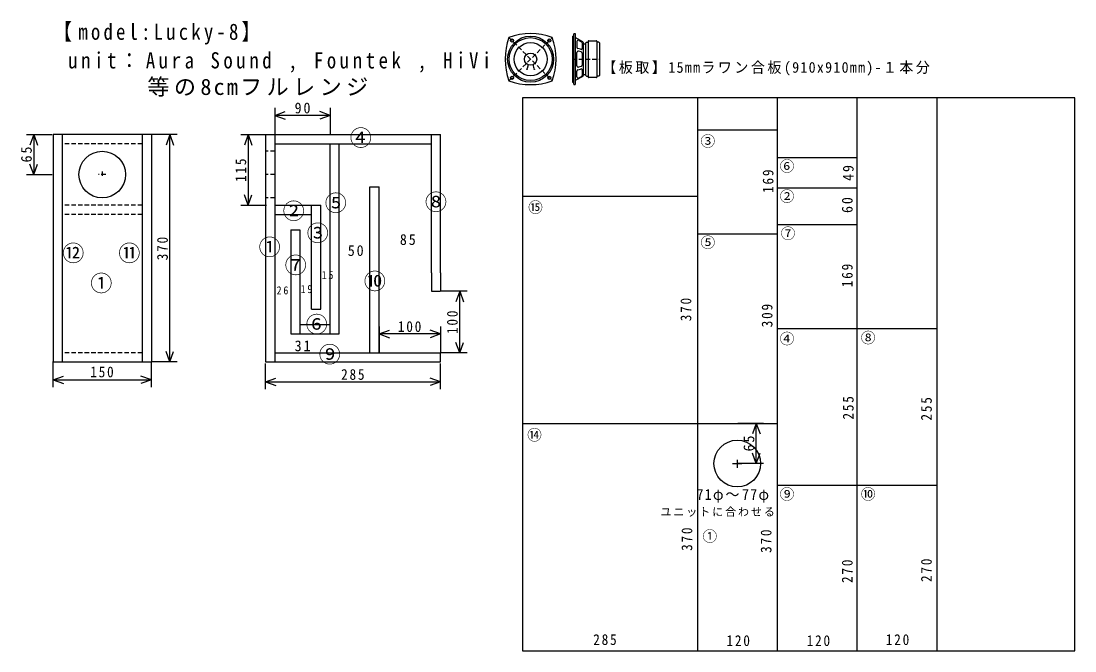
# Model space of a CAD drawing. Units: millimetres, scale not verified. Extents: x -981 to 736, y -447 to 578.
import ezdxf
from ezdxf.enums import TextEntityAlignment as Align

# ---------------------------------------------------------------- set-up
doc = ezdxf.new("R2010")
doc.units = ezdxf.units.MM
doc.header["$LTSCALE"] = 6
doc.linetypes.add('DASHED1', pattern=[1.8, 1.2, -0.6])
doc.layers.add('0-0', color=7, linetype='Continuous')
doc.styles.add('ＭＳ ゴシック', font='')
doc.styles.get('ＭＳ ゴシック').set_extended_font_data('MS Gothic')

msp = doc.modelspace()

# ---------------------------------------------------------------- linework, layer by layer
at = {"layer": '0-0', "linetype": 'DASHED1'}
for p, q in [((-186.349, 481.087), (-115.638, 551.797)), ((-186.349, 551.797), (-115.638, 481.087)), ((-78.531, 544.913), (-78.531, 496.718)), ((-83.031, 516.442), (-39.031, 516.442)), ((-783.808, 378.601), (-913.808, 378.601)), ((-567.668, 366.601), (-582.668, 366.601)), ((-843.07, 328.601), (-854.912, 328.601)), ((-848.808, 333.596), (-848.808, 323.907)), ((-567.668, 328.601), (-582.668, 328.601)), ((-783.808, 278.601), (-913.808, 278.601)), ((-567.668, 290.601), (-582.668, 290.601)), ((-783.808, 263.601), (-913.808, 263.601)), ((-783.808, 38.601), (-913.808, 38.601))]:
    msp.add_line(p, q, dxfattribs=at)
at = {"layer": '0-0'}
for p, q in [((-83.031, 553.942), (-83.031, 478.942)), ((-83.031, 553.942), (-80.781, 553.942)), ((-80.781, 475.642), (-80.781, 557.242)), ((-80.081, 557.942), (-78.531, 557.942)), ((-78.531, 557.942), (-78.531, 474.942)), ((-66.06, 544.514), (-78.531, 551.442)), ((-75.531, 545.283), (-75.531, 535.468)), ((-69.6, 532.463), (-74.099, 533.796)), ((-72.586, 547.046), (-68.086, 544.632)), ((-67.031, 542.87), (-67.031, 534.38)), ((-65.031, 490.119), (-65.031, 542.765)), ((-65.031, 541.442), (-61.031, 541.442)), ((-61.031, 489.942), (-61.031, 542.942)), ((-60.031, 543.942), (-57.031, 543.942)), ((-57.031, 545.742), (-57.031, 487.142)), ((-56.331, 546.442), (-43.731, 546.442)), ((-43.031, 545.742), (-43.031, 487.142)), ((-40.031, 543.942), (-43.031, 543.942)), ((-39.031, 542.942), (-39.031, 489.942)), ((-75.531, 505.602), (-75.531, 527.282)), ((-68.597, 528.235), (-73.098, 529.235)), ((-67.031, 526.282), (-67.031, 506.602)), ((-74.099, 499.089), (-69.6, 500.422)), ((-68.597, 504.65), (-73.098, 503.65)), ((-67.031, 498.504), (-67.031, 490.015)), ((-66.06, 488.371), (-78.531, 481.442)), ((-75.531, 487.601), (-75.531, 497.171)), ((-72.586, 485.838), (-68.086, 488.252)), ((-65.031, 491.442), (-61.031, 491.442)), ((-60.031, 488.942), (-57.031, 488.942)), ((-43.731, 486.442), (-56.331, 486.442)), ((-40.031, 488.942), (-43.031, 488.942)), ((-83.031, 478.942), (-80.781, 478.942)), ((-80.081, 474.942), (-78.531, 474.942)), ((120.622, 453.264), (120.622, -446.736)), ((250.622, 453.264), (250.622, -446.736)), ((380.622, 453.264), (380.622, -446.736)), ((510.622, 453.264), (510.622, -446.736)), ((735.622, -446.736), (735.622, 453.264)), ((120.622, 401.264), (250.622, 401.264)), ((-928.808, 393.601), (-928.808, 23.601)), ((-768.808, 393.601), (-928.808, 393.601)), ((-913.808, 393.601), (-913.808, 23.601)), ((-783.808, 393.601), (-783.808, 23.601)), ((-768.808, 393.601), (-768.808, 23.601)), ((-582.668, 393.601), (-297.668, 393.601)), ((-582.668, 393.601), (-582.668, 23.601)), ((-567.668, 393.601), (-567.668, 23.601)), ((-567.668, 378.601), (-312.668, 378.601)), ((-477.668, 69.601), (-477.668, 378.601)), ((-462.668, 69.601), (-462.668, 378.601)), ((-312.668, 168.601), (-312.668, 393.601)), ((-297.668, 168.601), (-297.668, 393.601)), ((250.622, 356.264), (380.622, 356.264)), ((-412.668, 308.601), (-397.668, 308.601)), ((-412.668, 38.601), (-412.668, 308.601)), ((-397.668, 38.601), (-397.668, 308.601)), ((-164.378, 293.264), (120.622, 293.264)), ((250.622, 307.264), (380.622, 307.264)), ((-567.668, 278.601), (-507.668, 278.601)), ((-507.668, 109.601), (-507.668, 278.601)), ((-507.668, 278.601), (-492.668, 278.601)), ((-492.668, 109.601), (-492.668, 278.601)), ((-567.668, 263.601), (-507.668, 263.601)), ((250.622, 247.264), (380.622, 247.264)), ((-541.668, 238.601), (-541.668, 69.601)), ((120.622, 232.264), (250.622, 232.264)), ((-297.668, 168.601), (-297.668, 138.601)), ((-507.668, 109.601), (-492.668, 109.601)), ((-541.668, 69.601), (-462.668, 69.601)), ((-526.668, 84.601), (-477.668, 84.601)), ((250.622, 78.264), (510.622, 78.264)), ((-567.668, 38.601), (-297.668, 38.601)), ((-297.668, 23.601), (-297.668, 38.601)), ((-928.808, 23.601), (-768.808, 23.601)), ((-582.668, 23.601), (-297.668, 23.601)), ((-164.378, -76.736), (250.622, -76.736)), ((185.622, -135.79), (185.622, -148.523)), ((177.937, -141.736), (193.024, -141.736)), ((250.622, -176.736), (510.622, -176.736)), ((-164.378, -446.736), (735.622, -446.736))]:
    msp.add_line(p, q, dxfattribs=at)
at = {"layer": '0-0', "color": 4}
for p, q in [((-567.668, 436.974), (-567.668, 394.974)), ((-567.668, 424.974), (-550.754, 431.13)), ((-477.668, 424.974), (-494.583, 431.13)), ((-477.668, 436.974), (-477.668, 394.974)), ((-477.668, 424.974), (-567.668, 424.974)), ((-567.668, 424.974), (-550.754, 418.818)), ((-477.668, 424.974), (-494.583, 418.818)), ((-972.311, 393.601), (-930.311, 393.601)), ((-960.311, 393.601), (-966.467, 376.687)), ((-960.311, 393.601), (-960.311, 328.601)), ((-960.311, 393.601), (-954.155, 376.687)), ((-726.731, 393.601), (-768.731, 393.601)), ((-738.731, 393.601), (-744.887, 376.687)), ((-738.731, 23.601), (-738.731, 393.601)), ((-738.731, 393.601), (-732.574, 376.687)), ((-623.036, 393.601), (-581.036, 393.601)), ((-611.036, 393.601), (-617.193, 376.687)), ((-611.036, 393.601), (-611.036, 278.601)), ((-611.036, 393.601), (-604.88, 376.687)), ((-960.311, 328.601), (-966.467, 345.516)), ((-960.311, 328.601), (-954.155, 345.516)), ((-972.311, 328.601), (-930.311, 328.601)), ((-611.036, 278.601), (-617.193, 295.516)), ((-611.036, 278.601), (-604.88, 295.516)), ((-623.036, 278.601), (-581.036, 278.601)), ((-254.539, 138.601), (-296.539, 138.601)), ((-266.539, 138.601), (-272.696, 121.687)), ((-266.539, 38.601), (-266.539, 138.601)), ((-266.539, 138.601), (-260.383, 121.687)), ((-397.668, 81.171), (-397.668, 39.171)), ((-397.668, 69.171), (-380.754, 75.327)), ((-297.668, 69.171), (-397.668, 69.171)), ((-397.668, 69.171), (-380.754, 63.015)), ((-297.668, 69.171), (-314.583, 75.327)), ((-297.668, 69.171), (-314.583, 63.015)), ((-297.668, 81.171), (-297.668, 39.171)), ((-266.539, 38.601), (-272.696, 55.516)), ((-266.539, 38.601), (-260.383, 55.516)), ((-738.731, 23.601), (-744.887, 40.516)), ((-738.731, 23.601), (-732.574, 40.516)), ((-254.539, 38.601), (-296.539, 38.601)), ((-928.808, -17.518), (-928.808, 24.482)), ((-768.808, -17.518), (-768.808, 24.482)), ((-726.731, 23.601), (-768.731, 23.601)), ((-582.668, -20.782), (-582.668, 21.218)), ((-297.668, -20.782), (-297.668, 21.218)), ((-928.808, -5.518), (-911.894, 0.638)), ((-768.808, -5.518), (-785.723, 0.638)), ((-928.808, -5.518), (-768.808, -5.518)), ((-928.808, -5.518), (-911.894, -11.674)), ((-768.808, -5.518), (-785.723, -11.674)), ((-582.668, -8.782), (-565.754, -2.626)), ((-582.668, -8.782), (-297.668, -8.782)), ((-582.668, -8.782), (-565.754, -14.939)), ((-297.668, -8.782), (-314.583, -2.626)), ((-297.668, -8.782), (-314.583, -14.939)), ((228.578, -76.736), (186.578, -76.736)), ((216.578, -76.736), (210.422, -93.65)), ((216.578, -141.736), (216.578, -76.736)), ((216.578, -76.736), (222.734, -93.65)), ((216.578, -141.736), (210.422, -124.821)), ((216.578, -141.736), (222.734, -124.821)), ((228.578, -141.736), (186.578, -141.736))]:
    msp.add_line(p, q, dxfattribs=at)
at = {"layer": '0-0'}
for points in [[(735.622, 453.264), (-164.378, 453.264), (-164.378, -446.736)], [(-541.668, 238.601), (-526.668, 238.601), (-526.668, 69.601)], [(-312.668, 168.601), (-312.668, 138.601), (-297.668, 138.601)]]:
    msp.add_lwpolyline(points, dxfattribs=at)
for centre, radius in [((-150.993, 516.442), 37.5), ((-150.993, 516.442), 35), ((-181.399, 546.848), 2.5), ((-120.588, 546.848), 2.5), ((-150.993, 516.442), 27), ((-150.993, 516.442), 10), ((-156.993, 499.874), 0.2), ((-144.993, 499.874), 0.2), ((-181.399, 486.037), 2.5), ((-120.588, 486.037), 2.5), ((-848.808, 328.601), 38), ((185.622, -141.736), 38)]:
    msp.add_circle(centre, radius, dxfattribs=at)
for centre, radius, start, end in [((-87.707, 516.442), 104.786, 160.28108, 199.71875), ((-150.993, 453.156), 104.786, 70.28108, 109.71875), ((-214.28, 516.442), 104.786, 340.28108, 19.71875), ((-80.081, 557.242), 0.7, 90, 180), ((-73.531, 545.283), 2, 61.79231, 180), ((-73.531, 535.714), 2, 180, 253.49551), ((-69.031, 534.38), 2, 253.49654, 0), ((-69.031, 542.87), 2, 0, 61.79099), ((-67.031, 542.765), 2, 0, 60.94366), ((-60.031, 542.942), 1, 90, 180), ((-56.331, 545.742), 0.7, 90, 180), ((-43.731, 545.742), 0.7, 0, 90), ((-40.031, 542.942), 1, 0, 90), ((-73.531, 527.282), 2, 77.47124, 180), ((-69.031, 526.282), 2, 0, 77.47124), ((-171.908, 507.875), 16.925, 331.78838, 357.97403), ((-130.079, 507.875), 16.925, 182.02293, 208.21141), ((-73.531, 505.602), 2, 180, 282.52852), ((-73.531, 497.171), 2, 106.50568, 180), ((-69.031, 498.504), 2, 0, 106.50424), ((-69.031, 506.602), 2, 282.52852, 0), ((-150.993, 579.729), 104.786, 250.28108, 289.71875), ((-73.531, 487.601), 2, 180, 298.20744), ((-69.031, 490.015), 2, 298.20877, 0), ((-67.031, 490.119), 2, 299.05536, 0), ((-60.031, 489.942), 1, 180, 270), ((-56.331, 487.142), 0.7, 180, 270), ((-43.731, 487.142), 0.7, 270, 0), ((-40.031, 489.942), 1, 270, 0), ((-80.081, 475.642), 0.7, 180, 270)]:
    msp.add_arc(centre, radius, start, end, dxfattribs=at)
at = {"layer": '0-0', "linetype": 'DASHED1'}
msp.add_arc((-171.908, 507.875), 16.925, 331.78835, 357.97682, dxfattribs=at)

# ---------------------------------------------------------------- texts
at = {"layer": '0-0', "color": 5, "style": 'ＭＳ ゴシック'}
for s, p in [('④', (-445.57, 367.228)), ('⑤', (-486.373, 261.14)), ('⑧', (-323.161, 262.772)), ('②', (-554.922, 248.083)), ('③', (-515.751, 212.176)), ('①', (-594.093, 189.326)), ('⑫', (-913.99, 179.534)), ('⑪', (-822.591, 179.534)), ('⑦', (-551.658, 159.948)), ('⑩', (-422.72, 133.834)), ('①', (-868.29, 130.57)), ('⑥', (-517.383, 63.653)), ('⑨', (-496.166, 14.689))]:
    msp.add_text(s, height=26.39, dxfattribs=at).set_placement(p, align=Align.BOTTOM_LEFT)
at = {"layer": '0-0', "style": 'ＭＳ ゴシック'}
for s, p in [('③', (125.674, 368.86)), ('⑥', (254.611, 328.057)), ('②', (254.611, 279.093)), ('⑮', (-155.052, 261.14)), ('⑦', (256.244, 218.705)), ('⑤', (125.674, 204.016)), ('④', (254.611, 47.332)), ('⑧', (386.813, 48.964)), ('⑭', (-156.684, -109.352)), ('⑨', (254.611, -205.648)), ('⑩', (386.813, -205.648)), ('①', (128.938, -274.197))]:
    msp.add_text(s, height=17.6, dxfattribs=at).set_placement(p, align=Align.BOTTOM_LEFT)
at = {"layer": '0-0', "color": 5, "char_height": 26.39, "attachment_point": 7, "style": 'ＭＳ ゴシック'}
for s, insert in [('\\T1.34;\\W0.85;【model:Lucky-8】', (-928.679, 540.233)), ('\\T1.38;\\W0.85;unit：Aura\\~Sound\\~,\\~Fountek\\~,\\~HiVi', (-904.197, 494.534)), ('\\T1.2;等の8cmフルレンジ', (-775.259, 455.363))]:
    msp.add_mtext(s, dxfattribs=dict(at, insert=insert))
at = {"layer": '0-0', "attachment_point": 7, "style": 'ＭＳ ゴシック'}
for s, insert, char_height in [('\\T1.18;\\W0.95;【板取】15mmラワン合板(910x910mm)-１本分', (-34.275, 489.637), 17.6), ('\\T1.27;\\W0.95;90', (-535.418, 427.974), 17.6), ('\\T1.27;\\W0.95;85', (-363.964, 213.808), 17.6), ('\\T1.27;\\W0.95;50', (-448.834, 195.855), 17.6), ('\\T1.36;\\W0.9;15', (-491.269, 158.316), 13.2), ('\\T1.36;\\W0.9;26', (-564.709, 133.327), 13.2), ('\\T1.36;\\W0.9;19', (-525.544, 135.466), 13.2), ('\\T1.27;\\W0.9;100', (-367.168, 72.171), 17.6), ('\\T1.27;\\W0.95;31', (-535.337, 40.803), 17.6), ('\\T1.27;\\W0.9;150', (-868.29, -1.632), 17.6), ('\\T1.27;\\W0.9;285', (-459.668, -5.782), 17.6), ('\\T1.18;\\W0.95;71φ～77φ', (119.145, -205.648), 17.6), ('\\T1.17;ユニットに合わせる', (60.389, -228.497), 13.2), ('\\T1.27;\\W0.9;285', (-48.964, -437.409), 17.6), ('\\T1.27;\\W0.9;120', (168.109, -439.041), 17.6), ('\\T1.27;\\W0.9;120', (298.679, -439.041), 17.6), ('\\T1.27;\\W0.9;120', (427.617, -437.409), 17.6)]:
    msp.add_mtext(s, dxfattribs=dict(at, insert=insert, char_height=char_height))
at = {"layer": '0-0', "char_height": 17.6, "attachment_point": 7, "rotation": 90, "style": 'ＭＳ ゴシック'}
for s, insert in [('\\T1.27;\\W0.95;65', (-963.311, 348.351)), ('\\T1.27;\\W0.9;115', (-614.036, 316.601)), ('\\T1.27;\\W0.9;169', (244.819, 298.679)), ('\\T1.27;\\W0.95;49', (375.389, 318.264)), ('\\T1.27;\\W0.95;60', (373.756, 266.036)), ('\\T1.27;\\W0.9;370', (-741.731, 189.101)), ('\\T1.27;\\W0.9;169', (373.756, 145.259)), ('\\T1.27;\\W0.9;370', (110.984, 89.767)), ('\\T1.27;\\W0.9;100', (-269.539, 69.101)), ('\\T1.27;\\W0.9;309', (243.187, 79.974)), ('\\T1.27;\\W0.9;255', (375.389, -70.181)), ('\\T1.27;\\W0.9;255', (502.694, -71.813)), ('\\T1.27;\\W0.95;65', (213.578, -121.986)), ('\\T1.27;\\W0.9;370', (112.617, -283.99)), ('\\T1.27;\\W0.9;370', (241.554, -287.254)), ('\\T1.27;\\W0.9;270', (373.756, -336.218)), ('\\T1.27;\\W0.9;270', (502.694, -334.585))]:
    msp.add_mtext(s, dxfattribs=dict(at, insert=insert))

doc.saveas('drawing.dxf')
